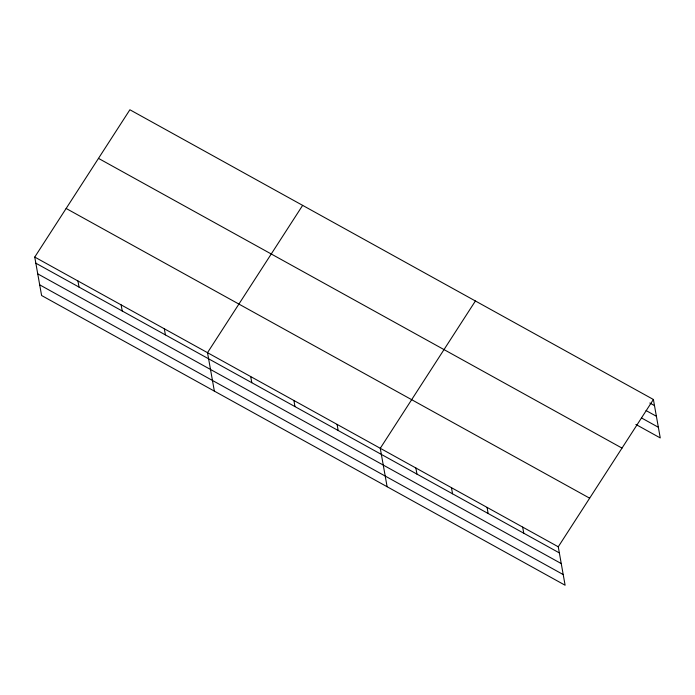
<?xml version="1.0" encoding="UTF-8"?>
<svg xmlns="http://www.w3.org/2000/svg" width="695" height="695" viewBox="0 0 695 695"><rect width="100%" height="100%" fill="white"/><g stroke="black" fill="none" stroke-linecap="round" stroke-linejoin="round"><path stroke-width="1.04" d="M653.404 399.486L558.259 546.791L565.113 585.233L41.596 295.514L34.75 257.072L129.887 109.767L653.404 399.486L660.25 437.928L635.89 424.445M302.646 205.373L207.51 352.678L214.355 391.12M475.406 300.987L380.269 448.292L387.115 486.726M649.808 403.013L654.49 405.611M646.089 410.571L656.393 416.27M641.485 417.93L658.347 427.26M98.49 158.382L622.008 448.101M66.147 208.465L589.655 498.185M34.75 257.072L558.259 546.791M35.836 263.188L559.353 552.916M37.739 273.856L561.256 563.576M39.693 284.846L563.211 574.565M522.666 527.097L523.752 533.213M487.065 507.393L488.151 513.509M451.463 487.69L452.558 493.806M415.871 467.987L416.957 474.112M337.075 424.384L338.17 430.509M293.889 400.485L294.975 406.601M250.695 376.586L251.79 382.702M164.315 328.778L165.41 334.894M121.13 304.879L122.216 310.995M77.936 280.971L79.03 287.096"/></g></svg>
